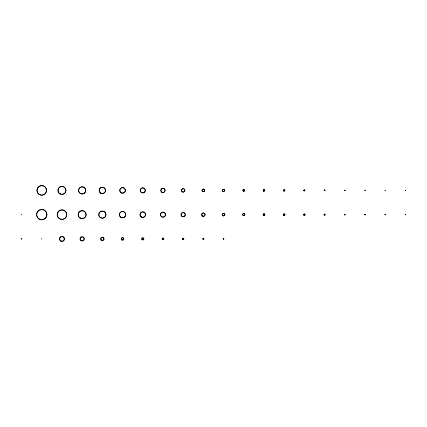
<?xml version="1.0" encoding="UTF-8"?>
<svg xmlns="http://www.w3.org/2000/svg" width="427" height="427" viewBox="0 0 427 427"><rect width="100%" height="100%" fill="white"/><g stroke="black" fill="none" stroke-linecap="round" stroke-linejoin="round"><path stroke-width="0.64" d="M324.162 190.421L324.264 190.122M345.165 190.426C344.21 189.145 344.514 191.611 345.101 190.447M384.924 214.658L385.111 214.882M405.538 190.325L405.522 190.485M405.597 190.426L405.314 190.549M21.441 214.658L21.724 214.696L21.499 214.53M345.091 190.501L344.754 190.72M324.974 190.527L324.984 190.287M364.733 190.271C364.855 189.524 365.651 191.093 365.202 190.228M365.208 190.645L364.722 190.495M324.312 189.994C323.629 191.872 326.196 189.753 324.323 190.063M405.34 214.45L405.41 214.829M405.474 214.808L405.383 214.445M405.335 190.234L405.223 190.442M385.09 214.397C386.392 214.957 383.942 214.834 385.33 214.338M41.782 238.987L41.793 238.709L41.606 238.933M324.472 189.994L324.968 190.234M385.181 214.893L385.319 214.418M324.579 190.816L324.306 190.709M385.133 190.602C386.088 190.303 384.359 190.004 385.159 190.607M182.708 238.848C183.84 240.38 183.599 237.257 182.708 238.848M203.017 238.853C203.925 240.001 203.716 237.615 203.017 238.832M223.097 238.848C224.1 240.492 224.175 237.263 223.097 238.848M223.273 238.858C224.063 239.835 223.801 237.791 223.273 238.837M303.88 190.362C304.777 192.097 305.214 188.739 303.885 190.33M324.114 214.605C325.177 216.195 325.107 212.961 324.114 214.605M344.301 214.605C345.246 216.281 345.454 212.993 344.301 214.605M344.392 214.61C345.32 215.913 345.197 213.238 344.392 214.61M364.599 214.605C365.315 215.966 365.539 213.345 364.599 214.605M364.679 214.61C365.427 215.619 365.261 213.548 364.679 214.61M405.122 214.605L405.65 214.669L405.122 214.605M21.35 238.848L21.772 238.906L21.35 238.848M21.414 238.858L21.708 238.923L21.419 238.837M203.081 239.382A0.582 0.582 0 0 0 203.951 238.88A0.582 0.582 0 0 0 203.081 238.373A0.582 0.582 0 0 0 203.081 239.382M182.82 239.488A0.705 0.705 0 0 0 183.877 238.88A0.705 0.705 0 0 0 182.82 238.266A0.705 0.705 0 0 0 182.82 239.488M162.516 239.664A0.907 0.907 0 0 0 163.877 238.88A0.907 0.907 0 0 0 162.516 238.09A0.907 0.907 0 0 0 162.516 239.664M162.65 239.43A0.635 0.635 0 0 0 163.605 238.88A0.635 0.635 0 0 0 162.65 238.325A0.635 0.635 0 0 0 162.65 239.43M142.207 239.851A1.126 1.126 0 0 0 143.894 238.88A1.126 1.126 0 0 0 142.207 237.903A1.126 1.126 0 0 0 142.207 239.851M142.356 239.59A0.822 0.822 0 0 0 143.589 238.88A0.822 0.822 0 0 0 142.356 238.17A0.822 0.822 0 0 0 142.356 239.59M121.898 240.038A1.34 1.34 0 0 0 123.905 238.88A1.34 1.34 0 0 0 121.898 237.716A1.34 1.34 0 0 0 121.898 240.038M122.074 239.734A0.987 0.987 0 0 0 123.558 238.88A0.987 0.987 0 0 0 122.074 238.02A0.987 0.987 0 0 0 122.074 239.734M101.498 240.385A1.74 1.74 0 0 0 104.108 238.88A1.74 1.74 0 0 0 101.498 237.369A1.74 1.74 0 0 0 101.498 240.385M101.674 240.081A1.388 1.388 0 0 0 103.756 238.88A1.388 1.388 0 0 0 101.674 237.674A1.388 1.388 0 0 0 101.674 240.081M81.082 240.759A2.172 2.172 0 0 0 84.338 238.88A2.172 2.172 0 0 0 81.082 236.996A2.172 2.172 0 0 0 81.082 240.759M81.263 240.444A1.804 1.804 0 0 0 83.97 238.88A1.804 1.804 0 0 0 81.263 237.316A1.804 1.804 0 0 0 81.263 240.444M60.677 241.111A2.578 2.578 0 0 0 64.541 238.88A2.578 2.578 0 0 0 60.677 236.649A2.578 2.578 0 0 0 60.677 241.111M60.864 240.785A2.204 2.204 0 0 0 64.167 238.88A2.204 2.204 0 0 0 60.864 236.969A2.204 2.204 0 0 0 60.864 240.785M324.29 215.139A0.582 0.582 0 0 0 325.161 214.637A0.582 0.582 0 0 0 324.29 214.135A0.582 0.582 0 0 0 324.29 215.139M304.024 215.251A0.705 0.705 0 0 0 305.086 214.637A0.705 0.705 0 0 0 304.024 214.023A0.705 0.705 0 0 0 304.024 215.251M304.088 215.144A0.587 0.587 0 0 0 304.963 214.637A0.587 0.587 0 0 0 304.088 214.13A0.587 0.587 0 0 0 304.088 215.144M283.774 215.336A0.806 0.806 0 0 0 284.985 214.637A0.806 0.806 0 0 0 283.774 213.938A0.806 0.806 0 0 0 283.774 215.336M283.838 215.224A0.678 0.678 0 0 0 284.857 214.637A0.678 0.678 0 0 0 283.838 214.05A0.678 0.678 0 0 0 283.838 215.224M263.523 215.421A0.907 0.907 0 0 0 264.884 214.637A0.907 0.907 0 0 0 263.523 213.847A0.907 0.907 0 0 0 263.523 215.421M263.587 215.304A0.774 0.774 0 0 0 264.751 214.637A0.774 0.774 0 0 0 263.587 213.964A0.774 0.774 0 0 0 263.587 215.304M243.214 215.608A1.126 1.126 0 0 0 244.901 214.637A1.126 1.126 0 0 0 243.214 213.665A1.126 1.126 0 0 0 243.214 215.608M243.289 215.48A0.971 0.971 0 0 0 244.746 214.637A0.971 0.971 0 0 0 243.289 213.794A0.971 0.971 0 0 0 243.289 215.48M222.905 215.795A1.34 1.34 0 0 0 224.912 214.637A1.34 1.34 0 0 0 222.905 213.479A1.34 1.34 0 0 0 222.905 215.795M222.99 215.646A1.164 1.164 0 0 0 224.735 214.637A1.164 1.164 0 0 0 222.99 213.628A1.164 1.164 0 0 0 222.99 215.646M202.499 216.147A1.74 1.74 0 0 0 205.115 214.637A1.74 1.74 0 0 0 202.499 213.126A1.74 1.74 0 0 0 202.499 216.147M202.601 215.971A1.543 1.543 0 0 0 204.912 214.637A1.543 1.543 0 0 0 202.601 213.303A1.543 1.543 0 0 0 202.601 215.971M182.083 216.516A2.172 2.172 0 0 0 185.345 214.637A2.172 2.172 0 0 0 182.083 212.758A2.172 2.172 0 0 0 182.083 216.516M182.185 216.34A1.97 1.97 0 0 0 185.142 214.637A1.97 1.97 0 0 0 182.185 212.929A1.97 1.97 0 0 0 182.185 216.34M161.684 216.868A2.578 2.578 0 0 0 165.548 214.637A2.578 2.578 0 0 0 161.684 212.406A2.578 2.578 0 0 0 161.684 216.868M161.78 216.702A2.386 2.386 0 0 0 165.356 214.637A2.386 2.386 0 0 0 161.78 212.571A2.386 2.386 0 0 0 161.78 216.702M141.353 217.087A2.829 2.829 0 0 0 145.596 214.637A2.829 2.829 0 0 0 141.353 212.187A2.829 2.829 0 0 0 141.353 217.087M141.444 216.927A2.647 2.647 0 0 0 145.415 214.637A2.647 2.647 0 0 0 141.444 212.347A2.647 2.647 0 0 0 141.444 216.927M120.953 217.434A3.235 3.235 0 0 0 125.8 214.637A3.235 3.235 0 0 0 120.953 211.835A3.235 3.235 0 0 0 120.953 217.434M121.044 217.279A3.048 3.048 0 0 0 125.618 214.637A3.048 3.048 0 0 0 121.044 211.995A3.048 3.048 0 0 0 121.044 217.279M100.548 217.786A3.635 3.635 0 0 0 106.003 214.637A3.635 3.635 0 0 0 100.548 211.488A3.635 3.635 0 0 0 100.548 217.786M100.639 217.626A3.453 3.453 0 0 0 105.821 214.637A3.453 3.453 0 0 0 100.639 211.643A3.453 3.453 0 0 0 100.639 217.626M80.148 218.133A4.04 4.04 0 0 0 86.206 214.637A4.04 4.04 0 0 0 80.148 211.135A4.04 4.04 0 0 0 80.148 218.133M80.239 217.978A3.859 3.859 0 0 0 86.024 214.637A3.859 3.859 0 0 0 80.239 211.296A3.859 3.859 0 0 0 80.239 217.978M59.273 218.667A4.846 4.846 0 0 0 66.804 214.952A4.846 4.846 0 0 0 59.823 210.287A4.846 4.846 0 0 0 59.273 218.667M59.374 218.517A4.665 4.665 0 0 0 66.623 214.941A4.665 4.665 0 0 0 59.903 210.452A4.665 4.665 0 0 0 59.374 218.517M39.135 219.184A5.252 5.252 0 0 0 47.018 214.637A5.252 5.252 0 0 0 39.135 210.089A5.252 5.252 0 0 0 39.135 219.184M39.231 219.03A5.071 5.071 0 0 0 46.831 214.637A5.071 5.071 0 0 0 39.231 210.244A5.071 5.071 0 0 0 39.231 219.03M304.056 190.88A0.582 0.582 0 0 0 304.958 190.431A0.582 0.582 0 0 0 304.12 189.876A0.582 0.582 0 0 0 304.056 190.88M283.784 190.981A0.705 0.705 0 0 0 284.884 190.442A0.705 0.705 0 0 0 283.864 189.759A0.705 0.705 0 0 0 283.784 190.981M283.832 190.912A0.619 0.619 0 0 0 284.798 190.437A0.619 0.619 0 0 0 283.902 189.839A0.619 0.619 0 0 0 283.832 190.912M263.571 191.093A0.806 0.806 0 0 0 264.783 190.394A0.806 0.806 0 0 0 263.571 189.695A0.806 0.806 0 0 0 263.571 191.093M263.619 191.018A0.715 0.715 0 0 0 264.692 190.394A0.715 0.715 0 0 0 263.619 189.775A0.715 0.715 0 0 0 263.619 191.018M243.321 191.184A0.907 0.907 0 0 0 244.682 190.394A0.907 0.907 0 0 0 243.321 189.609A0.907 0.907 0 0 0 243.321 191.184M243.369 191.099A0.817 0.817 0 0 0 244.591 190.394A0.817 0.817 0 0 0 243.369 189.689A0.817 0.817 0 0 0 243.369 191.099M223.011 191.371A1.126 1.126 0 0 0 224.698 190.394A1.126 1.126 0 0 0 223.011 189.423A1.126 1.126 0 0 0 223.011 191.371M223.065 191.28A1.019 1.019 0 0 0 224.591 190.394A1.019 1.019 0 0 0 223.065 189.513A1.019 1.019 0 0 0 223.065 191.28M202.702 191.552A1.34 1.34 0 0 0 204.709 190.394A1.34 1.34 0 0 0 202.702 189.236A1.34 1.34 0 0 0 202.702 191.552M202.761 191.456A1.228 1.228 0 0 0 204.597 190.394A1.228 1.228 0 0 0 202.761 189.332A1.228 1.228 0 0 0 202.761 191.456M182.302 191.904A1.74 1.74 0 0 0 184.912 190.394A1.74 1.74 0 0 0 182.302 188.883A1.74 1.74 0 0 0 182.302 191.904M182.366 191.792A1.612 1.612 0 0 0 184.784 190.394A1.612 1.612 0 0 0 182.366 189.001A1.612 1.612 0 0 0 182.366 191.792M161.764 192.198A2.172 2.172 0 0 0 165.137 190.538A2.172 2.172 0 0 0 162.009 188.446A2.172 2.172 0 0 0 161.764 192.198M161.961 192.145A2.018 2.018 0 0 0 164.993 190.394A2.018 2.018 0 0 0 161.961 188.643A2.018 2.018 0 0 0 161.961 192.145M141.481 192.625A2.578 2.578 0 0 0 145.345 190.394A2.578 2.578 0 0 0 141.481 188.163A2.578 2.578 0 0 0 141.481 192.625M141.556 192.497A2.423 2.423 0 0 0 145.191 190.394A2.423 2.423 0 0 0 141.556 188.296A2.423 2.423 0 0 0 141.556 192.497M121.156 192.844A2.829 2.829 0 0 0 125.394 190.394A2.829 2.829 0 0 0 121.156 187.944A2.829 2.829 0 0 0 121.156 192.844M121.225 192.721A2.685 2.685 0 0 0 125.255 190.394A2.685 2.685 0 0 0 121.225 188.067A2.685 2.685 0 0 0 121.225 192.721M100.751 193.196A3.235 3.235 0 0 0 105.597 190.394A3.235 3.235 0 0 0 100.751 187.597A3.235 3.235 0 0 0 100.751 193.196M100.82 193.073A3.09 3.09 0 0 0 105.458 190.394A3.09 3.09 0 0 0 100.82 187.72A3.09 3.09 0 0 0 100.82 193.073M80.148 193.42A3.635 3.635 0 0 0 85.795 190.634A3.635 3.635 0 0 0 80.559 187.133A3.635 3.635 0 0 0 80.148 193.42M80.42 193.42A3.496 3.496 0 0 0 85.662 190.394A3.496 3.496 0 0 0 80.42 187.368A3.496 3.496 0 0 0 80.42 193.42M59.945 193.895A4.04 4.04 0 0 0 66.004 190.394A4.04 4.04 0 0 0 59.945 186.898A4.04 4.04 0 0 0 59.945 193.895M60.015 193.773A3.896 3.896 0 0 0 65.865 190.394A3.896 3.896 0 0 0 60.015 187.021A3.896 3.896 0 0 0 60.015 193.773M39.337 194.595A4.846 4.846 0 0 0 46.612 190.394A4.846 4.846 0 0 0 39.337 186.199A4.846 4.846 0 0 0 39.337 194.595M39.151 194.306A4.708 4.708 0 0 0 46.458 190.704A4.708 4.708 0 0 0 39.679 186.172A4.708 4.708 0 0 0 39.151 194.306"/></g></svg>
